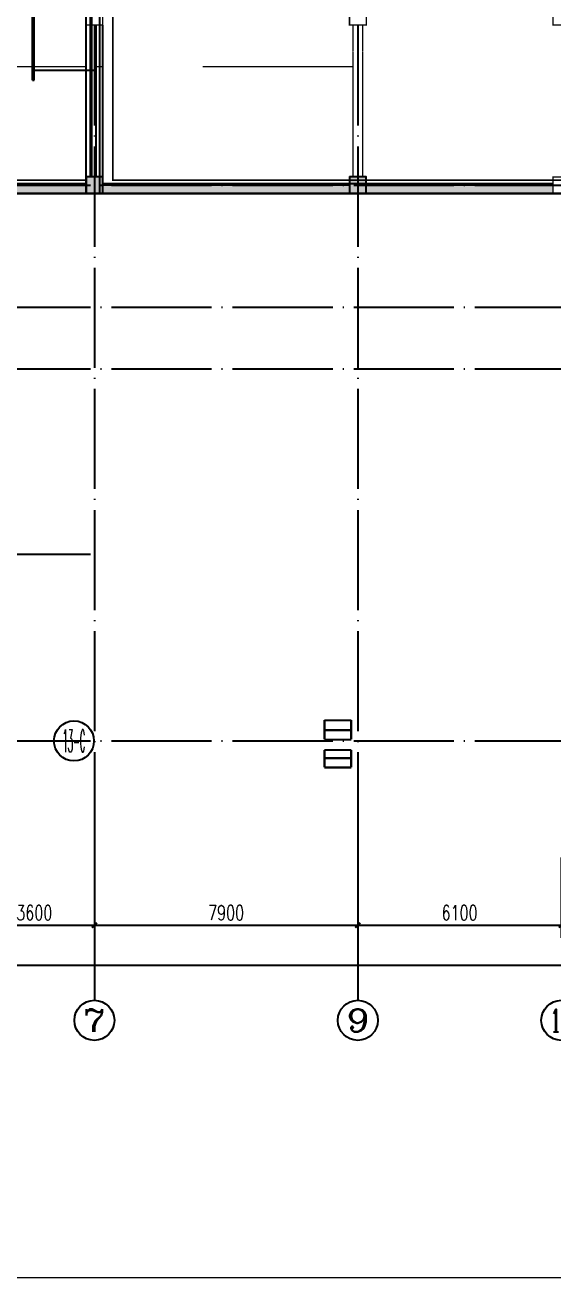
# Model space of a CAD drawing. Extents: x 290727 to 13733020, y 1731457 to 3643100.
# Drawn here: x 528934 to 544762, y 2125590 to 2163130 of the extents above; entities that cross this region are included whole.
import ezdxf
from ezdxf.enums import TextEntityAlignment as Align

# ---------------------------------------------------------------- set-up
doc = ezdxf.new("R2010")
doc.units = 0
doc.header["$LTSCALE"] = 10
for name, pattern in [('__DASH', [0.35, 0.25, -0.1]), ('ACAD_ISO05W100', [33, 24, -3, 0, -3, 0, -3]), ('DASH', [0.35, 0.25, -0.1]), ('DASHED', [0.75, 0.5, -0.25]), ('DOTE', [2.42, 2, -0.2, 0.02, -0.2]), ('虚线', [750, 450, -300])]:
    doc.linetypes.add(name, pattern=pattern)
doc.layers.get('0').update_dxf_attribs({"linetype": 'CONTINUOUS'})
for name, color, linetype in [('AXIS', 3, 'CONTINUOUS'), ('AXIS_TEXT', 7, 'CONTINUOUS'), ('BEAM_CONT', 4, 'CONTINUOUS'), ('BEAM_DASH', 144, 'DASHED'), ('COLU', 2, 'CONTINUOUS'), ('COLUMN', 9, 'CONTINUOUS'), ('DIM_SYMB', 3, 'CONTINUOUS'), ('DOTE', 8, 'DOTE'), ('DUCT-排烟管', 2, 'CONTINUOUS'), ('DUCT-排烟管端线', 4, 'CONTINUOUS'), ('PUB_HATCH', 8, 'CONTINUOUS'), ('WALL', 255, 'CONTINUOUS'), ('作业图', 4, 'CONTINUOUS'), ('文字', 4, 'CONTINUOUS'), ('板顶标高填充', 7, 'CONTINUOUS'), ('防火分区示意线', 4, 'CONTINUOUS'), ('防火分区线', 7, 'CONTINUOUS'), ('高差线', 3, 'CONTINUOUS')]:
    doc.layers.add(name, color=color, linetype=linetype)
doc.layers.add('DIM_MODI', color=6, linetype='CONTINUOUS', plot=False)
doc.layers.add('板加腋边线', color=253, linetype='虚线', lineweight=18)
doc.layers.add('用地红线', color=1, linetype='CONTINUOUS', lineweight=13)
doc.layers.get('0').off()
doc.styles.add('_TCH_AXIS', font='COMPLEX', dxfattribs={"bigfont": 'GBCBIG'})
doc.styles.add('_TCH_DIM_T3', font='SIMPLEX', dxfattribs={"width": 0.705882, "bigfont": 'GBCBIG'})
doc.styles.add('COMPLEX', font='COMPLEX')
doc.dimstyles.new('_TCH_ARCH&&150', dxfattribs={"dimtxt": 446.25, "dimasz": 150, "dimexe": 375, "dimexo": 450, "dimgap": 150, "dimtad": 1, "dimdec": 0, "dimzin": 0, "dimdsep": 46, "dimtxsty": '_TCH_DIM_T3', "dimblk": 'ARCHTICK', "dimcen": 0.09, "dimclrt": 7, "dimazin": 2, "dimtfac": 1, "dimtdec": 0, "dimtix": 1, "dimtmove": 2, "dimatfit": 3, "dimfxl": 1, "dimtolj": 1, "dimtzin": 0, "dimarcsym": 0})

# ---------------------------------------------------------------- blocks, each defined once
blk = doc.blocks.new('_AXISO')
blk.add_circle((0, 0), 0.5)
at = {"layer": 'AXIS_TEXT', "style": 'COMPLEX', "width": 1.041667}
blk.add_attdef('A', text='', height=0.56, dxfattribs=at).set_placement((-0.25, -0.28), (0.25, -0.28), align=Align.FIT)
blk = doc.blocks.new('_ArchTick')
at = {"color": 0, "linetype": 'ByBlock', "const_width": 0.4}
blk.add_lwpolyline([(-0.5, -0.5), (0.5, 0.5)], dxfattribs=at)
blk = doc.blocks.new('*D99')
at = {"layer": 'AXIS', "color": 0, "linetype": 'Continuous', "lineweight": -2, "transparency": 16777216}
for p, q in [((16384, 11750), (16384, 8146)), ((235384, 11750), (235384, 8146)), ((16384, 8521), (235384, 8521))]:
    blk.add_line(p, q, dxfattribs=at)
at = {"layer": 'AXIS', "color": 0, "linetype": 'Continuous', "lineweight": -2, "transparency": 16777216, "xscale": 150, "yscale": 150, "zscale": 150, "rotation": 180}
blk.add_blockref('_ArchTick', (16384, 8521), dxfattribs=at)
at = {"layer": 'AXIS', "color": 0, "linetype": 'Continuous', "lineweight": -2, "transparency": 16777216, "xscale": 150, "yscale": 150, "zscale": 150}
blk.add_blockref('_ArchTick', (235384, 8521), dxfattribs=at)
at = {"layer": 'AXIS', "color": 7, "linetype": 'Continuous', "transparency": 16777216, "insert": (125884, 8895), "char_height": 446.2, "attachment_point": 5, "style": '_TCH_DIM_T3'}
blk.add_mtext('\\A1;219000', dxfattribs=at)
blk = doc.blocks.new('*D104')
at = {"layer": 'AXIS', "color": 0, "linetype": 'Continuous', "lineweight": -2, "transparency": 16777216}
for p, q in [((42484, 11750), (42484, 9346)), ((46084, 11750), (46084, 9346)), ((42484, 9721), (46084, 9721))]:
    blk.add_line(p, q, dxfattribs=at)
at = {"layer": 'AXIS', "color": 0, "linetype": 'Continuous', "lineweight": -2, "transparency": 16777216, "xscale": 150, "yscale": 150, "zscale": 150, "rotation": 180}
blk.add_blockref('_ArchTick', (42484, 9721), dxfattribs=at)
at = {"layer": 'AXIS', "color": 0, "linetype": 'Continuous', "lineweight": -2, "transparency": 16777216, "xscale": 150, "yscale": 150, "zscale": 150}
blk.add_blockref('_ArchTick', (46084, 9721), dxfattribs=at)
at = {"layer": 'AXIS', "color": 7, "linetype": 'Continuous', "transparency": 16777216, "insert": (44284, 10095), "char_height": 446.2, "attachment_point": 5, "style": '_TCH_DIM_T3'}
blk.add_mtext('\\A1;3600', dxfattribs=at)
blk = doc.blocks.new('*D105')
at = {"layer": 'AXIS', "color": 0, "linetype": 'Continuous', "lineweight": -2, "transparency": 16777216}
for p, q in [((46084, 11750), (46084, 9346)), ((53984, 11750), (53984, 9346)), ((46084, 9721), (53984, 9721))]:
    blk.add_line(p, q, dxfattribs=at)
at = {"layer": 'AXIS', "color": 0, "linetype": 'Continuous', "lineweight": -2, "transparency": 16777216, "xscale": 150, "yscale": 150, "zscale": 150, "rotation": 180}
blk.add_blockref('_ArchTick', (46084, 9721), dxfattribs=at)
at = {"layer": 'AXIS', "color": 0, "linetype": 'Continuous', "lineweight": -2, "transparency": 16777216, "xscale": 150, "yscale": 150, "zscale": 150}
blk.add_blockref('_ArchTick', (53984, 9721), dxfattribs=at)
at = {"layer": 'AXIS', "color": 7, "linetype": 'Continuous', "transparency": 16777216, "insert": (50034, 10095), "char_height": 446.2, "attachment_point": 5, "style": '_TCH_DIM_T3'}
blk.add_mtext('\\A1;7900', dxfattribs=at)
blk = doc.blocks.new('*D106')
at = {"layer": 'AXIS', "color": 0, "linetype": 'Continuous', "lineweight": -2, "transparency": 16777216}
for p, q in [((53984, 11750), (53984, 9346)), ((60084, 11750), (60084, 9346)), ((53984, 9721), (60084, 9721))]:
    blk.add_line(p, q, dxfattribs=at)
at = {"layer": 'AXIS', "color": 0, "linetype": 'Continuous', "lineweight": -2, "transparency": 16777216, "xscale": 150, "yscale": 150, "zscale": 150, "rotation": 180}
blk.add_blockref('_ArchTick', (53984, 9721), dxfattribs=at)
at = {"layer": 'AXIS', "color": 0, "linetype": 'Continuous', "lineweight": -2, "transparency": 16777216, "xscale": 150, "yscale": 150, "zscale": 150}
blk.add_blockref('_ArchTick', (60084, 9721), dxfattribs=at)
at = {"layer": 'AXIS', "color": 7, "linetype": 'Continuous', "transparency": 16777216, "insert": (57034, 10095), "char_height": 446.2, "attachment_point": 5, "style": '_TCH_DIM_T3'}
blk.add_mtext('\\A1;6100', dxfattribs=at)
blk = doc.blocks.new('A$C26CF02E8')
at = {"layer": '用地红线', "color": 1, "linetype": 'ACAD_ISO05W100', "ltscale": 0.1}
blk.add_lwpolyline([(15026, 140864), (243102, 140866), (258103, 125865), (258104, 39), (205527, 36), (8170, 25), (26, 25), (26, 10201), (25, 125862)], close=True, dxfattribs=at)
blk = doc.blocks.new('_FZH')
blk.add_lwpolyline([(-0.5, -0.5), (0.5, -0.5), (0.5, 0.5), (-0.5, 0.5)], close=True)
at = {"layer": 'PUB_HATCH'}
blk.add_solid([(-0.5, -0.5), (0.5, -0.5), (-0.5, 0.5), (0.5, 0.5)], dxfattribs=at)
blk = doc.blocks.new('A$C7FBF512A')
at = {"layer": 'DUCT-排烟管', "color": 0, "linetype": 'Continuous', "const_width": 75}
for points in [[(32338, -124422), (32338, -124122)], [(33138, -124122), (33138, -124422)], [(32338, -124422), (32338, -124701)], [(33138, -124701), (33138, -124422)]]:
    blk.add_lwpolyline(points, dxfattribs=at)
at = {"layer": 'DUCT-排烟管', "color": 0, "const_width": 75}
for points in [[(32338, -125022), (32338, -125267)], [(33138, -125267), (33138, -125022)], [(32338, -125267), (32338, -125544)], [(33138, -125544), (33138, -125267)], [(32338, -125544), (32338, -125544)], [(33138, -125544), (33138, -125544)]]:
    blk.add_lwpolyline(points, dxfattribs=at)
at = {"layer": 'DUCT-排烟管端线', "color": 0, "linetype": 'Continuous'}
for p, q in [((32338, -124122), (33138, -124122)), ((32338, -124422), (33138, -124422)), ((33138, -124422), (32338, -124422)), ((32338, -124701), (33138, -124701))]:
    blk.add_line(p, q, dxfattribs=at)
at = {"layer": 'DUCT-排烟管端线', "color": 0}
for p, q in [((33138, -125022), (32338, -125022)), ((32338, -125267), (33138, -125267)), ((33138, -125267), (32338, -125267)), ((32338, -125544), (33138, -125544)), ((33138, -125544), (32338, -125544)), ((32338, -125544), (33138, -125544))]:
    blk.add_line(p, q, dxfattribs=at)
blk = doc.blocks.new('梁图-10.22')
at = {"layer": 'BEAM_CONT', "color": 0, "lineweight": 18}
blk.add_line((-1579974, 207358), (-1579974, 202808), dxfattribs=at)
at = {"layer": 'BEAM_DASH', "color": 0, "lineweight": 18}
for p, q in [((-1579674, 202808), (-1579674, 207358)), ((-1571974, 207358), (-1571974, 202808)), ((-1571674, 202808), (-1571674, 207358))]:
    blk.add_line(p, q, dxfattribs=at)
at = {"layer": 'COLU', "color": 0, "const_width": 40}
for points in [[(-1579474, 207858), (-1579974, 207858), (-1579974, 207358), (-1579474, 207358)], [(-1571574, 207858), (-1572074, 207858), (-1572074, 207358), (-1571574, 207358)], [(-1565474, 207858), (-1565974, 207858), (-1565974, 207358), (-1565474, 207358)], [(-1579474, 202808), (-1579974, 202808), (-1579974, 202308), (-1579474, 202308)], [(-1571574, 202808), (-1572074, 202808), (-1572074, 202308), (-1571574, 202308)], [(-1565474, 202808), (-1565974, 202808), (-1565974, 202308), (-1565474, 202308)]]:
    blk.add_lwpolyline(points, close=True, dxfattribs=at)
at = {"layer": 'WALL', "color": 0, "const_width": 40}
for points in [[(-1579974, 202558), (-1582824, 202558)], [(-1572074, 202558), (-1579474, 202558)], [(-1565974, 202558), (-1571574, 202558)], [(-1582824, 202308), (-1579974, 202308)], [(-1579474, 202308), (-1572074, 202308)], [(-1571574, 202308), (-1565974, 202308)]]:
    blk.add_lwpolyline(points, dxfattribs=at)
at = {"layer": '板加腋边线', "color": 0, "lineweight": 18}
for p, q in [((-1579974, 206108), (-1587474, 206108)), ((-1571974, 206108), (-1579674, 206108))]:
    blk.add_line(p, q, dxfattribs=at)
at = {"layer": '板顶标高填充', "color": 0, "linetype": 'Continuous', "flags": 128}
blk.add_lwpolyline([(-1609674, 216807), (-1609674, 196607), (-1603774, 196607), (-1603774, 199007), (-1596774, 199007), (-1596770, 196607), (-1590875, 196598), (-1590872, 191507), (-1589574, 191507), (-1589574, 185807), (-1582824, 185807), (-1582824, 202307), (-1579974, 202307), (-1579974, 214357), (-1587874, 214355), (-1587874, 216807), (-1609674, 216808)], dxfattribs=at)
at = {"layer": '高差线', "color": 0, "linetype": '__DASH', "const_width": 100}
blk.add_lwpolyline([(-1579829, 214358), (-1579829, 202808)], dxfattribs=at)
blk = doc.blocks.new('A$C55C93FC2')
at = {"layer": 'AXIS', "linetype": 'Continuous'}
for p, q in [((46084.1, 12200), (46084.1, 7471.4)), ((53984.1, 12200), (53984.1, 7471.4))]:
    blk.add_line(p, q, dxfattribs=at)
at = {"layer": 'DOTE', "linetype": 'DOTE', "ltscale": 150}
for p, q in [((46084.1, 80242.4), (46084.1, 12200)), ((53984.1, 80242.4), (53984.1, 12200)), ((10299.5, 31892.4), (252290.8, 31892.4)), ((10299.5, 28242.4), (252290.8, 28242.4)), ((10299.5, 26392.4), (252290.8, 26392.4)), ((10299.5, 20842.4), (46084.1, 20842.4)), ((10299.5, 15242.4), (252290.8, 15242.4))]:
    blk.add_line(p, q, dxfattribs=at)
at = {"layer": 'AXIS', "linetype": 'Continuous'}
ref = blk.add_blockref('_AXISO', (46084.1, 6871.4), dxfattribs=dict(at, xscale=1200, yscale=1200, zscale=1200))
ref.add_attrib('A', '7', dxfattribs={"layer": 'AXIS_TEXT', "linetype": 'Continuous', "height": 678.8, "style": '_TCH_AXIS', "width": 1.5}).set_placement((45744.7, 6532), (46423.5, 6532), align=Align.FIT)
ref = blk.add_blockref('_AXISO', (53984.1, 6871.4), dxfattribs=dict(at, xscale=1200, yscale=1200, zscale=1200))
ref.add_attrib('A', '9', dxfattribs={"layer": 'AXIS_TEXT', "linetype": 'Continuous', "height": 678.8, "style": '_TCH_AXIS', "width": 1.5}).set_placement((53644.7, 6532), (54323.5, 6532), align=Align.FIT)
ref = blk.add_blockref('_AXISO', (60084.1, 6871.4), dxfattribs=dict(at, xscale=1200, yscale=1200, zscale=1200))
ref.add_attrib('A', '11', dxfattribs={"layer": 'AXIS_TEXT', "linetype": 'Continuous', "height": 678.82, "style": '_TCH_AXIS', "width": 0.875}).set_placement((59744.7, 6532), (60423.5, 6532), align=Align.FIT)
for p1, p2, distance, picture, middle in [((16384.1, 12200), (235384.4, 12200), -3678.6, '*D99', (125884.3, 8894.5)), ((42484.1, 12200), (46084.1, 12200), -2478.6, '*D104', (44284.1, 10094.5)), ((46084.1, 12200), (53984.1, 12200), -2478.6, '*D105', (50034.1, 10094.5)), ((53984.1, 12200), (60084.1, 12200), -2478.6, '*D106', (57034.1, 10094.5))]:
    dim = blk.add_aligned_dim(p1=p1, p2=p2, distance=distance, dimstyle='_TCH_ARCH&&150', dxfattribs=at)
    dim.commit()
    dim.dimension.update_dxf_attribs({"geometry": picture, "text_midpoint": middle})
blk = doc.blocks.new('车库建筑作业图')
at = {"layer": 'PUB_HATCH', "linetype": 'Continuous'}
for points in [[(530762, 2158080), (530762, 2158380), (527913, 2158380), (527913, 2158080)], [(544762, 2158080), (544762, 2158380), (531262, 2158380), (531262, 2158080)]]:
    blk.add_hatch(color=256, dxfattribs=at).paths.add_polyline_path(points)
at = {"layer": 'AXIS'}
blk.add_line((528301, 2141680), (529801, 2141680), dxfattribs=at)
at = {"layer": 'DIM_MODI', "linetype": 'Continuous'}
blk.add_line((591062, 2158080), (527913, 2158080), dxfattribs=at)
at = {"layer": 'DIM_SYMB', "linetype": 'Continuous'}
blk.add_lwpolyline([(529877, 2161780, 0, 0, 0), (529877, 2165813, 120, 0, 0), (529877, 2166263, 0, 0, 0)], format="xyseb", dxfattribs=at)
at = {"layer": 'DOTE', "ltscale": 150}
blk.add_line((495862, 2141680), (529133, 2141680), dxfattribs=at)
at = {"layer": 'WALL', "linetype": 'Continuous'}
for p, q in [((531062, 2158580), (531062, 2163130)), ((531262, 2158580), (531262, 2163130)), ((527913, 2158380), (530762, 2158380)), ((531262, 2158380), (544762, 2158380)), ((527913, 2158080), (530762, 2158080)), ((531262, 2158080), (544762, 2158080))]:
    blk.add_line(p, q, dxfattribs=at)
at = {"layer": '文字', "linetype": 'Continuous'}
for p, q in [((529162, 2161480), (529162, 2166280)), ((529212, 2161480), (529212, 2166280)), ((529162, 2161780), (531062, 2161780))]:
    blk.add_line(p, q, dxfattribs=at)
at = {"layer": '文字', "linetype": 'Continuous', "flags": 128}
blk.add_lwpolyline([(529162, 2161480), (529212, 2161480)], dxfattribs=at)
at = {"layer": '用地红线', "color": 1, "linetype": 'ACAD_ISO05W100', "ltscale": 0.1}
blk.add_lwpolyline([(505574, 2266429), (733650, 2266431), (748651, 2251430), (748652, 2125604), (696075, 2125601), (498718, 2125590), (490574, 2125590), (490574, 2135766), (490573, 2251427)], close=True, dxfattribs=at)
at = {"layer": '防火分区示意线', "color": 2, "linetype": 'DASH', "ltscale": 300, "const_width": 50}
blk.add_lwpolyline([(531569, 2170730), (531569, 2158480), (540533, 2158480), (540969, 2158480), (591469, 2158480), (591469, 2147580), (596169, 2147580), (596169, 2147580), (603369, 2147580), (603369, 2150830), (612069, 2150830), (612069, 2152680), (616969, 2152680)], dxfattribs=at)
at = {"layer": '防火分区示意线', "linetype": 'DASH', "ltscale": 300, "const_width": 50}
blk.add_lwpolyline([(501469, 2171580), (501469, 2146880), (499119, 2146880), (499119, 2141980), (527519, 2141980), (527519, 2146892), (527519, 2146892), (527519, 2158480), (530769, 2158480), (530769, 2168881), (512048, 2168881), (512048, 2171580)], close=True, dxfattribs=at)
at = {"layer": '防火分区线', "linetype": 'Continuous', "flags": 128}
blk.add_lwpolyline([(507512, 2196380), (507512, 2179980), (539012, 2179980), (539012, 2174980), (531062, 2174980), (531062, 2170330), (531162, 2170330), (531162, 2158080), (540526, 2158080), (540962, 2158080), (591062, 2158080), (591062, 2146980), (596462, 2146980), (597069, 2146980), (603962, 2146980), (603962, 2150330), (612462, 2150330), (612462, 2152280), (617362, 2152280)], dxfattribs=at)
at = {"layer": 'AXIS'}
ref = blk.add_blockref('_AXISO', (530401, 2141680), dxfattribs=dict(at, xscale=1200, yscale=1200, zscale=1200))
ref.add_attrib('A', '13-C', dxfattribs={"layer": 'AXIS_TEXT', "height": 678.8, "style": '_TCH_AXIS', "width": 0.28}).set_placement((530062, 2141340), (530741, 2141340), align=Align.FIT)
at = {"layer": 'COLUMN', "linetype": 'Continuous', "xscale": 500, "yscale": 500, "zscale": 500, "rotation": 270}
for p in [(531012, 2158330), (538912, 2158330)]:
    blk.add_blockref('_FZH', p, dxfattribs=at)
at = {"layer": '文字', "linetype": 'Continuous'}
for name, p in [('A$C26CF02E8', (490548, 2125565)), ('A$C55C93FC2', (484928, 2126437))]:
    blk.add_blockref(name, p, dxfattribs=at)

msp = doc.modelspace()

# ---------------------------------------------------------------- block references
at = {"layer": '作业图', "color": 8, "linetype": 'ByBlock', "extrusion": (8.37508e-20, 6.90696e-07, 1)}
msp.add_blockref('梁图-10.22', (2110736, 1955772, 0), dxfattribs=at)
at = {"layer": '作业图', "linetype": 'Continuous'}
msp.add_blockref('车库建筑作业图', (0, 0), dxfattribs=at)
at = {"layer": '文字', "color": 8}
msp.add_blockref('A$C7FBF512A', (505574, 2266429), dxfattribs=at)

doc.saveas('drawing.dxf')
